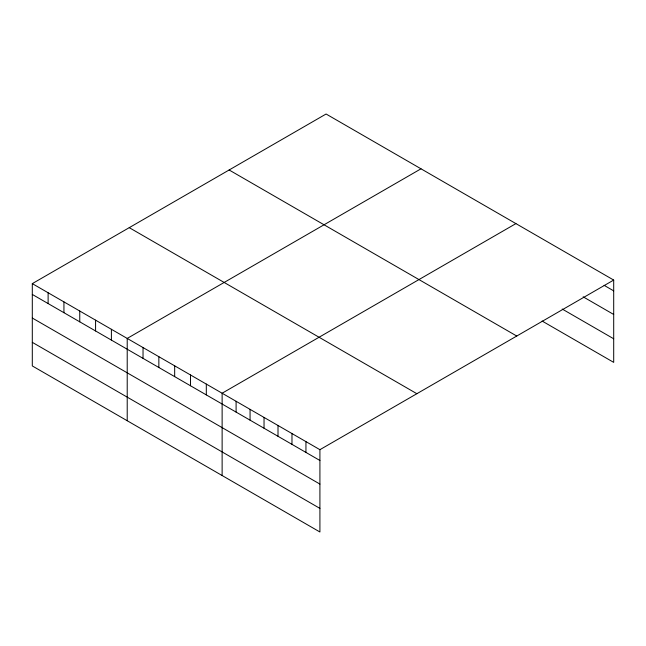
<?xml version="1.0" encoding="UTF-8"?>
<svg xmlns="http://www.w3.org/2000/svg" width="646" height="646" viewBox="0 0 646 646"><rect width="100%" height="100%" fill="white"/><g stroke="black" fill="none" stroke-linecap="round" stroke-linejoin="round"><path stroke-width="0.97" d="M32.3 283.626L319.915 449.681L319.915 531.989L32.3 365.935L32.3 283.626L326.085 114.011L613.7 280.065L613.7 362.374L542.107 321.038M420.998 168.808L127.214 338.423L127.214 420.732M515.912 223.605L222.127 393.22L222.127 475.529M319.915 449.681L613.7 280.065M604.099 285.322L613.7 290.87M583.144 296.821L613.7 314.465M562.19 309.03L613.7 338.779M229.136 169.987L516.752 336.041M129.248 227.658L416.864 393.705M32.3 294.431L319.915 460.485M32.3 318.026L319.915 484.08M32.3 342.34L319.915 508.394M305.946 441.614L305.946 452.418M291.976 433.555L291.976 444.351M278.006 425.488L278.006 436.292M264.036 417.421L264.036 428.225M250.067 409.354L250.067 420.158M236.097 401.287L236.097 412.091M206.308 384.087L206.308 394.892M190.489 374.955L190.489 385.759M174.67 365.822L174.67 376.626M158.851 356.689L158.851 367.493M143.032 347.556L143.032 358.36M111.395 329.29L111.395 340.095M95.576 320.158L95.576 330.962M79.757 311.025L79.757 321.829M63.938 301.892L63.938 312.696M48.119 292.759L48.119 303.563"/></g></svg>
